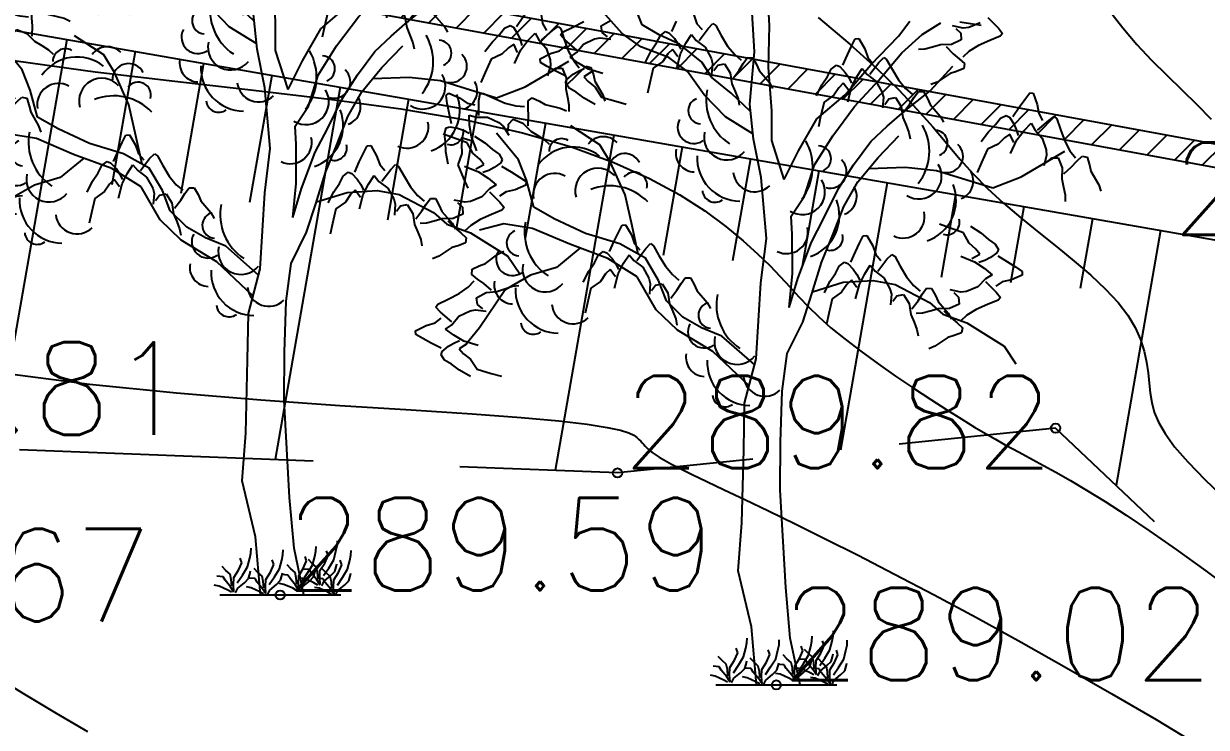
# Model space of a CAD drawing. Extents: x 524954 to 526204, y 9523489 to 9524010.
# Drawn here: x 525942.4 to 525955.18, y 9523752.04 to 9523759.65 of the extents above; entities that cross this region are included whole.
import ezdxf
from ezdxf.enums import TextEntityAlignment as Align

# ---------------------------------------------------------------- set-up
doc = ezdxf.new("R2010")
doc.units = 0
doc.header["$PDMODE"] = 33
doc.header["$PDSIZE"] = 0.1
doc.linetypes.add('ACAD_ISO12W100', pattern=[21, 12, -3, 0, -3, 0, -3])
doc.linetypes.add('CACHE2', pattern=[4.7625, 3.175, -1.5875])
for name, color, linetype in [('Arbre', 34, 'ACAD_ISO12W100'), ('Bas_Talus', 40, 'CACHE2'), ('Cloture', 7, 'Continuous'), ('CN_01_00', 3, 'Continuous'), ('CN_02_00', 4, 'Continuous'), ('CN_10_00', 1, 'Continuous'), ('Haut_Talus', 30, 'Continuous'), ('Murs', 1, 'Continuous'), ('Talus', 2, 'Continuous'), ('TopoAlt', 3, 'Continuous'), ('TOPOJIS', 7, 'Continuous')]:
    doc.layers.add(name, color=color, linetype=linetype)
doc.styles.add('Simplex 1.0', font='Simplex.shx', dxfattribs={"width": 0.99, "height": 1})

# ---------------------------------------------------------------- blocks, each defined once
blk = doc.blocks.new('TCPOINT M')
at = {"color": 0}
blk.add_point((0, 0), dxfattribs=at)
at = {"layer": 'TopoAlt', "style": 'Simplex 1.0', "width": 0.99}
blk.add_attdef('ALT', (0.15, 0.15), '', height=1, dxfattribs=at)
blk = doc.blocks.new('v088')
at = {"linetype": 'Continuous'}
for p, q in [((-0.075, 7.131), (-0.096, 7.56)), ((-0.237, 6.848), (-0.274, 7.463)), ((-1.665, 7.048), (-1.932, 7.347)), ((-1.449, 7.14), (-1.547, 7.38)), ((-2.2, 7.113), (-2.081, 7.175)), ((-1.892, 7.13), (-1.791, 7.186)), ((-1.128, 7.069), (-1.078, 7.18)), ((-0.891, 7.247), (-0.858, 7.151)), ((1.321, 7.017), (1.442, 7.181)), ((1.575, 7.035), (1.778, 7.163)), ((1.983, 7.174), (2.214, 7.135)), ((2.203, 7.162), (2.079, 7.112)), ((2.284, 7.218), (2.399, 7.105)), ((-2.333, 7.03), (-2.31, 7.06)), ((-2.283, 6.974), (-2.333, 7.03)), ((-2.31, 7.06), (-2.2, 7.113)), ((-1.883, 7.058), (-1.892, 7.13)), ((-1.826, 7.011), (-1.883, 7.058)), ((-1.463, 6.903), (-1.665, 7.048)), ((-1.266, 7.031), (-1.449, 7.14)), ((-1.047, 6.93), (-1.266, 7.031)), ((-1.253, 7.025), (-1.198, 7.067)), ((-1.198, 7.067), (-1.16, 7.055)), ((-1.16, 7.055), (-1.101, 6.992)), ((-0.978, 6.941), (-0.918, 7.034)), ((-0.918, 7.034), (-0.866, 6.97)), ((-0.858, 7.151), (-0.802, 7.088)), ((-0.835, 6.972), (-0.738, 7.1)), ((-0.738, 7.1), (-0.686, 7.153)), ((-0.686, 7.153), (-0.654, 7.131)), ((-0.654, 7.131), (-0.595, 7.025)), ((-0.084, 6.677), (-0.075, 7.131)), ((1.356, 6.837), (1.575, 7.035)), ((2.018, 7.104), (1.904, 7.128)), ((1.941, 7.1), (1.994, 7.049)), ((1.994, 7.049), (1.999, 6.976)), ((2.079, 7.112), (2.018, 7.104)), ((2.399, 7.105), (2.445, 7.047)), ((2.445, 7.047), (2.42, 7.018)), ((-2.342, 6.858), (-2.275, 6.909)), ((-2.161, 6.87), (-2.283, 6.974)), ((-2.161, 6.839), (-2.083, 6.931)), ((-2.083, 6.931), (-1.963, 6.989)), ((-1.963, 6.989), (-1.902, 7.001)), ((-1.902, 7.001), (-1.788, 6.985)), ((-1.162, 6.785), (-1.463, 6.903)), ((-1.354, 6.857), (-1.293, 6.947)), ((-1.293, 6.947), (-1.253, 7.025)), ((-1.101, 6.992), (-1.063, 6.936)), ((-1.063, 6.936), (-1.032, 6.875)), ((-0.806, 6.736), (-1.047, 6.93)), ((-1.035, 6.828), (-0.978, 6.941)), ((-0.866, 6.97), (-0.77, 6.898)), ((-0.595, 7.025), (-0.526, 6.909)), ((-0.526, 6.909), (-0.45, 6.818)), ((0.768, 6.815), (0.813, 6.909)), ((0.813, 6.909), (0.853, 6.987)), ((0.853, 6.987), (0.891, 6.991)), ((0.891, 6.991), (0.955, 6.881)), ((1.023, 6.706), (1.321, 7.017)), ((1.775, 6.923), (1.688, 6.899)), ((1.894, 6.927), (1.775, 6.923)), ((1.834, 6.904), (1.912, 6.828)), ((1.999, 6.976), (1.894, 6.927)), ((2.184, 6.918), (2.084, 6.854)), ((2.307, 6.972), (2.184, 6.918)), ((2.42, 7.018), (2.307, 6.972)), ((-2.551, 6.772), (-2.439, 6.83)), ((-2.439, 6.83), (-2.342, 6.858)), ((-2.228, 6.791), (-2.161, 6.839)), ((-2.138, 6.726), (-2.228, 6.791)), ((-1.413, 6.737), (-1.354, 6.857)), ((-1.172, 6.826), (-1.227, 6.745)), ((-1.122, 6.874), (-1.172, 6.826)), ((-0.96, 6.634), (-1.162, 6.785)), ((-1.064, 6.795), (-1.122, 6.874)), ((-1.076, 6.671), (-1.035, 6.828)), ((-0.77, 6.898), (-0.705, 6.781)), ((-0.705, 6.781), (-0.69, 6.721)), ((-0.45, 6.818), (-0.379, 6.757)), ((-0.357, 6.722), (-0.31, 6.785)), ((-0.31, 6.785), (-0.255, 6.784)), ((-0.287, 6.281), (-0.237, 6.848)), ((-0.255, 6.784), (-0.214, 6.71)), ((0.719, 6.703), (0.768, 6.815)), ((0.955, 6.881), (0.989, 6.786)), ((0.989, 6.786), (1.044, 6.722)), ((1.107, 6.54), (1.356, 6.837)), ((1.108, 6.734), (1.161, 6.787)), ((1.161, 6.787), (1.192, 6.766)), ((1.604, 6.878), (1.535, 6.874)), ((1.688, 6.899), (1.604, 6.878)), ((1.912, 6.828), (1.977, 6.774)), ((1.977, 6.774), (2.034, 6.72)), ((2.084, 6.854), (2.014, 6.792)), ((-2.55, 6.734), (-2.551, 6.772)), ((-2.475, 6.689), (-2.55, 6.734)), ((-2.383, 6.639), (-2.475, 6.689)), ((-2.029, 6.662), (-2.138, 6.726)), ((-2.138, 6.64), (-2.076, 6.668)), ((-1.875, 6.613), (-2.029, 6.662)), ((-1.33, 6.67), (-1.367, 6.514)), ((-1.227, 6.745), (-1.33, 6.67)), ((-0.697, 6.571), (-0.806, 6.736)), ((-0.69, 6.721), (-0.699, 6.606)), ((-0.675, 6.646), (-0.632, 6.705)), ((-0.632, 6.705), (-0.56, 6.719)), ((-0.56, 6.719), (-0.498, 6.621)), ((-0.468, 6.564), (-0.402, 6.651)), ((-0.402, 6.651), (-0.357, 6.722)), ((-0.214, 6.71), (-0.186, 6.645)), ((-0.049, 6.211), (-0.084, 6.677)), ((0.554, 6.582), (0.594, 6.66)), ((0.594, 6.66), (0.649, 6.702)), ((0.649, 6.702), (0.686, 6.689)), ((0.686, 6.689), (0.745, 6.626)), ((0.743, 6.383), (1.023, 6.706)), ((0.868, 6.575), (0.929, 6.669)), ((0.929, 6.669), (0.98, 6.604)), ((1.011, 6.606), (1.108, 6.734)), ((1.192, 6.766), (1.252, 6.66)), ((1.252, 6.66), (1.321, 6.544)), ((1.663, 6.427), (1.906, 6.693)), ((2.026, 6.666), (1.947, 6.634)), ((2.034, 6.72), (2.026, 6.666)), ((-2.274, 6.584), (-2.383, 6.639)), ((-2.277, 6.513), (-2.262, 6.55)), ((-2.262, 6.55), (-2.196, 6.606)), ((-2.196, 6.606), (-2.138, 6.64)), ((-1.998, 6.632), (-2.08, 6.578)), ((-2.08, 6.578), (-2.034, 6.526)), ((-2.034, 6.526), (-1.957, 6.466)), ((-0.78, 6.382), (-0.96, 6.634)), ((-0.488, 6.401), (-0.697, 6.571)), ((-0.498, 6.621), (-0.48, 6.503)), ((-0.186, 6.645), (-0.075, 6.517)), ((0.493, 6.492), (0.554, 6.582)), ((0.745, 6.626), (0.783, 6.571)), ((0.783, 6.571), (0.814, 6.51)), ((0.811, 6.463), (0.868, 6.575)), ((0.846, 6.255), (1.107, 6.54)), ((0.98, 6.604), (1.076, 6.532)), ((1.076, 6.532), (1.141, 6.416)), ((1.321, 6.544), (1.397, 6.452)), ((1.738, 6.52), (1.671, 6.493)), ((1.879, 6.614), (1.738, 6.52)), ((1.947, 6.634), (1.879, 6.614)), ((-3.568, 6.377), (-3.539, 6.402)), ((-3.539, 6.402), (-3.423, 6.351)), ((-3.213, 6.322), (-3.201, 6.396)), ((-3.201, 6.396), (-3.163, 6.397)), ((-3.163, 6.397), (-3.053, 6.346)), ((-2.238, 6.456), (-2.277, 6.513)), ((-2.163, 6.412), (-2.238, 6.456)), ((-2.076, 6.346), (-2.163, 6.412)), ((-1.957, 6.466), (-1.888, 6.359)), ((-1.367, 6.514), (-1.392, 6.4)), ((-0.279, 6.204), (-0.488, 6.401)), ((-0.48, 6.503), (-0.444, 6.419)), ((-0.444, 6.419), (-0.414, 6.339)), ((-0.075, 6.517), (-0.04, 6.453)), ((0.433, 6.371), (0.493, 6.492)), ((0.675, 6.46), (0.62, 6.379)), ((0.724, 6.509), (0.675, 6.46)), ((0.782, 6.43), (0.724, 6.509)), ((0.771, 6.306), (0.811, 6.463)), ((1.141, 6.416), (1.157, 6.356)), ((1.381, 6.204), (1.663, 6.427)), ((1.397, 6.452), (1.467, 6.391)), ((1.489, 6.356), (1.536, 6.42)), ((1.536, 6.42), (1.591, 6.419)), ((1.591, 6.419), (1.633, 6.344)), ((2.685, 6.334), (2.739, 6.404)), ((2.739, 6.404), (2.777, 6.4)), ((2.777, 6.4), (2.82, 6.28)), ((-3.555, 6.29), (-3.568, 6.377)), ((-3.535, 6.188), (-3.555, 6.29)), ((-3.423, 6.351), (-3.34, 6.294)), ((-3.34, 6.294), (-3.258, 6.275)), ((-3.216, 6.161), (-3.213, 6.322)), ((-3.053, 6.346), (-2.929, 6.292)), ((-2.929, 6.292), (-2.814, 6.263)), ((-2.814, 6.263), (-2.721, 6.255)), ((-2.683, 6.24), (-2.682, 6.318)), ((-2.682, 6.318), (-2.637, 6.35)), ((-2.637, 6.35), (-2.56, 6.314)), ((-2.56, 6.314), (-2.499, 6.278)), ((-2.499, 6.278), (-2.334, 6.239)), ((-1.959, 6.28), (-2.076, 6.346)), ((-1.888, 6.359), (-1.735, 6.313)), ((-1.735, 6.313), (-1.622, 6.281)), ((-0.551, 6.145), (-0.78, 6.382)), ((-0.414, 6.339), (-0.401, 6.271)), ((-0.248, 5.902), (-0.287, 6.281)), ((0.438, 6.122), (0.743, 6.383)), ((0.516, 6.305), (0.479, 6.149)), ((0.62, 6.379), (0.516, 6.305)), ((1.157, 6.356), (1.147, 6.241)), ((1.171, 6.28), (1.215, 6.339)), ((1.215, 6.339), (1.286, 6.353)), ((1.286, 6.353), (1.348, 6.255)), ((1.378, 6.198), (1.444, 6.285)), ((1.444, 6.285), (1.489, 6.356)), ((1.633, 6.344), (1.661, 6.279)), ((1.661, 6.279), (1.771, 6.151)), ((2.623, 6.25), (2.685, 6.334)), ((2.82, 6.28), (2.835, 6.18)), ((-3.51, 6.069), (-3.535, 6.188)), ((-3.32, 6.164), (-3.24, 6.142)), ((-3.314, 6.053), (-3.32, 6.164)), ((-3.24, 6.142), (-3.121, 6.14)), ((-3.121, 6.14), (-2.999, 6.083)), ((-2.677, 6.155), (-2.683, 6.24)), ((-2.68, 6.046), (-2.677, 6.155)), ((-2.334, 6.239), (-2.268, 6.208)), ((-0.254, 5.961), (-0.551, 6.145)), ((-0.049, 5.888), (-0.049, 6.211)), ((0.479, 6.149), (0.454, 6.035)), ((0.61, 5.939), (0.846, 6.255)), ((1.198, 6.044), (1.381, 6.204)), ((1.348, 6.255), (1.367, 6.137)), ((1.367, 6.137), (1.402, 6.054)), ((1.771, 6.151), (1.807, 6.088)), ((2.423, 6.13), (2.485, 6.161)), ((2.485, 6.161), (2.52, 6.142)), ((2.52, 6.142), (2.566, 6.069)), ((2.554, 6.15), (2.623, 6.25)), ((2.835, 6.18), (2.877, 6.107)), ((2.943, 6.107), (3.004, 6.15)), ((3.004, 6.15), (3.031, 6.123)), ((-3.586, 5.96), (-3.566, 6.026)), ((-3.566, 6.026), (-3.528, 6.038)), ((-3.528, 6.038), (-3.444, 6.022)), ((-3.444, 6.022), (-3.38, 5.999)), ((-3.294, 5.928), (-3.314, 6.053)), ((-2.999, 6.083), (-2.952, 6.044)), ((-2.952, 6.044), (-2.892, 5.945)), ((-2.896, 5.991), (-2.895, 6.065)), ((-2.895, 6.065), (-2.845, 6.118)), ((-2.845, 6.118), (-2.738, 6.075)), ((-2.738, 6.075), (-2.654, 5.99)), ((-1.907, 5.843), (-2.222, 6.048)), ((0.24, 5.776), (0.438, 6.122)), ((1.021, 5.879), (1.198, 6.044)), ((1.402, 6.054), (1.433, 5.974)), ((2.293, 5.984), (2.37, 6.061)), ((2.37, 6.061), (2.423, 6.13)), ((2.566, 6.069), (2.593, 6.007)), ((2.593, 6.007), (2.612, 5.942)), ((2.677, 5.996), (2.754, 6.077)), ((2.754, 6.077), (2.793, 6.004)), ((2.823, 6), (2.943, 6.107)), ((3.031, 6.123), (3.07, 6.007)), ((3.07, 6.007), (3.116, 5.88)), ((-3.573, 5.874), (-3.586, 5.96)), ((-3.392, 5.914), (-3.403, 5.846)), ((-3.298, 5.884), (-3.392, 5.914)), ((-3.38, 5.999), (-3.32, 5.968)), ((-3.235, 5.777), (-3.294, 5.928)), ((-2.787, 5.681), (-3.023, 5.969)), ((-2.654, 5.99), (-2.576, 5.943)), ((-2.576, 5.943), (-2.504, 5.896)), ((-2.504, 5.896), (-2.454, 5.849)), ((-0.165, 5.487), (-0.248, 5.902)), ((0.085, 5.468), (-0.049, 5.888)), ((0.411, 5.624), (0.61, 5.939)), ((0.834, 5.626), (1.021, 5.879)), ((1.1, 5.706), (1.325, 5.941)), ((1.433, 5.974), (1.446, 5.906)), ((2.212, 5.877), (2.293, 5.984)), ((2.466, 5.919), (2.396, 5.85)), ((2.523, 5.957), (2.466, 5.919)), ((2.566, 5.869), (2.523, 5.957)), ((2.531, 5.75), (2.6, 5.896)), ((2.6, 5.896), (2.677, 5.996)), ((2.793, 6.004), (2.873, 5.915)), ((2.873, 5.915), (2.916, 5.788)), ((3.116, 5.88), (3.173, 5.777)), ((-3.57, 5.765), (-3.573, 5.874)), ((-3.547, 5.632), (-3.57, 5.765)), ((-3.403, 5.846), (-3.4, 5.748)), ((-1.791, 5.652), (-1.907, 5.843)), ((0.085, 5.468), (0.24, 5.776)), ((2.281, 5.796), (2.216, 5.65)), ((2.396, 5.85), (2.281, 5.796)), ((2.646, 5.496), (3.119, 5.774)), ((2.916, 5.788), (2.92, 5.727)), ((3.173, 5.777), (3.231, 5.703)), ((-3.4, 5.748), (-3.44, 5.627)), ((-3.44, 5.627), (-3.379, 5.479)), ((-2.701, 5.459), (-2.787, 5.681)), ((-1.635, 5.301), (-1.791, 5.652)), ((0.306, 5.286), (0.411, 5.624)), ((0.671, 5.368), (0.834, 5.626)), ((0.881, 5.441), (1.1, 5.706)), ((2.216, 5.65), (2.169, 5.542)), ((2.92, 5.727), (2.889, 5.615)), ((2.92, 5.65), (2.973, 5.7)), ((2.973, 5.7), (3.047, 5.7)), ((3.047, 5.7), (3.089, 5.592)), ((3.189, 5.603), (3.247, 5.665)), ((3.247, 5.665), (3.304, 5.719)), ((3.304, 5.719), (3.358, 5.707)), ((3.358, 5.707), (3.385, 5.627)), ((3.385, 5.627), (3.4, 5.557)), ((1.001, 5.586), (1.394, 5.601)), ((1.394, 5.601), (1.731, 5.564)), ((1.731, 5.564), (2, 5.483)), ((2.338, 5.378), (2.646, 5.496)), ((3.089, 5.592), (3.085, 5.473)), ((3.108, 5.53), (3.189, 5.603)), ((3.4, 5.557), (3.485, 5.411)), ((-3.379, 5.479), (-3.332, 5.372)), ((-2.621, 5.169), (-2.701, 5.459)), ((-0.107, 4.829), (-0.165, 5.487)), ((0.51, 5.041), (0.671, 5.368)), ((0.731, 5.176), (0.881, 5.441)), ((2, 5.483), (2.338, 5.378)), ((3.085, 5.473), (3.104, 5.384)), ((3.104, 5.384), (3.12, 5.3)), ((3.485, 5.411), (3.508, 5.342)), ((-1.559, 4.967), (-1.635, 5.301)), ((0.161, 5.071), (0.306, 5.286)), ((3.12, 5.3), (3.12, 5.23)), ((-2.4, 5.043), (-2.621, 5.169)), ((0.619, 4.888), (0.731, 5.176)), ((-2.946, 4.988), (-3.206, 4.92)), ((-2.634, 4.938), (-2.946, 4.988)), ((-2.061, 4.882), (-2.4, 5.043)), ((0.172, 4.872), (0.161, 5.071)), ((0.379, 4.79), (0.51, 5.041)), ((1.872, 4.946), (1.762, 4.985)), ((-2.233, 4.766), (-2.634, 4.938)), ((-1.692, 4.771), (-2.061, 4.882)), ((-1.751, 4.8), (-1.707, 4.895)), ((-1.707, 4.895), (-1.667, 4.973)), ((-1.667, 4.973), (-1.628, 4.976)), ((-1.628, 4.976), (-1.564, 4.867)), ((-1.564, 4.867), (-1.531, 4.771)), ((-1.492, 4.659), (-1.559, 4.967)), ((0.174, 4.45), (0.172, 4.872)), ((0.489, 4.568), (0.619, 4.888)), ((0.899, 4.779), (0.939, 4.857)), ((0.939, 4.857), (0.978, 4.861)), ((0.978, 4.861), (1.042, 4.751)), ((2.022, 4.89), (1.872, 4.946)), ((2.083, 4.778), (2.022, 4.89)), ((2.099, 4.964), (2.211, 4.89)), ((2.211, 4.89), (2.293, 4.818)), ((-1.819, 4.613), (-2.233, 4.766)), ((-1.801, 4.689), (-1.751, 4.8)), ((-1.415, 4.615), (-1.692, 4.771)), ((-1.531, 4.771), (-1.475, 4.707)), ((-1.411, 4.72), (-1.359, 4.773)), ((-1.359, 4.773), (-1.327, 4.751)), ((-1.327, 4.751), (-1.268, 4.645)), ((-0.166, 4.349), (-0.107, 4.829)), ((0.231, 4.395), (0.379, 4.79)), ((0.855, 4.685), (0.899, 4.779)), ((1.042, 4.751), (1.075, 4.656)), ((2.157, 4.714), (2.083, 4.778)), ((2.293, 4.818), (2.365, 4.769)), ((2.365, 4.769), (2.4, 4.71)), ((-3.143, 4.557), (-3.01, 4.66)), ((-3.01, 4.66), (-2.944, 4.692)), ((-2.123, 4.725), (-2.377, 4.514)), ((-1.966, 4.567), (-1.926, 4.645)), ((-1.926, 4.645), (-1.871, 4.687)), ((-1.871, 4.687), (-1.833, 4.675)), ((-1.833, 4.675), (-1.774, 4.612)), ((-1.504, 4.415), (-1.819, 4.613)), ((-1.774, 4.612), (-1.736, 4.556)), ((-1.651, 4.561), (-1.591, 4.654)), ((-1.591, 4.654), (-1.539, 4.59)), ((-1.508, 4.592), (-1.411, 4.72)), ((-1.273, 4.376), (-1.415, 4.615)), ((-1.268, 4.645), (-1.199, 4.529)), ((0.805, 4.573), (0.855, 4.685)), ((1.075, 4.656), (1.131, 4.592)), ((1.098, 4.476), (1.195, 4.604)), ((1.195, 4.604), (1.247, 4.657)), ((1.247, 4.657), (1.279, 4.636)), ((1.279, 4.636), (1.338, 4.53)), ((1.992, 4.638), (2.142, 4.578)), ((2.113, 4.611), (2.199, 4.658)), ((2.199, 4.658), (2.157, 4.714)), ((2.313, 4.623), (2.253, 4.592)), ((2.383, 4.674), (2.313, 4.623)), ((2.4, 4.71), (2.383, 4.674)), ((2.393, 4.64), (2.497, 4.577)), ((-3.291, 4.441), (-3.287, 4.496)), ((-3.287, 4.496), (-3.21, 4.533)), ((-3.21, 4.533), (-3.143, 4.557)), ((-2.377, 4.514), (-2.655, 4.434)), ((-2.086, 4.357), (-2.027, 4.477)), ((-2.027, 4.477), (-1.966, 4.567)), ((-1.795, 4.494), (-1.845, 4.445)), ((-1.737, 4.415), (-1.795, 4.494)), ((-1.736, 4.556), (-1.705, 4.495)), ((-1.708, 4.448), (-1.651, 4.561)), ((-1.539, 4.59), (-1.443, 4.518)), ((-1.443, 4.518), (-1.378, 4.401)), ((-1.199, 4.529), (-1.123, 4.438)), ((0.384, 4.23), (0.489, 4.568)), ((0.64, 4.452), (0.68, 4.53)), ((0.68, 4.53), (0.735, 4.572)), ((0.735, 4.572), (0.773, 4.559)), ((0.773, 4.559), (0.832, 4.496)), ((0.832, 4.496), (0.87, 4.441)), ((0.955, 4.445), (1.015, 4.539)), ((1.015, 4.539), (1.067, 4.474)), ((1.067, 4.474), (1.163, 4.402)), ((1.338, 4.53), (1.407, 4.414)), ((2.142, 4.578), (2.247, 4.507)), ((2.253, 4.592), (2.189, 4.569)), ((2.247, 4.507), (2.332, 4.436)), ((2.497, 4.577), (2.585, 4.521)), ((2.585, 4.521), (2.658, 4.472)), ((-3.331, 4.304), (-3.266, 4.37)), ((-3.23, 4.39), (-3.291, 4.441)), ((-3.162, 4.341), (-3.23, 4.39)), ((-2.655, 4.434), (-2.931, 4.273)), ((-1.9, 4.365), (-2.003, 4.29)), ((-1.845, 4.445), (-1.9, 4.365)), ((-1.749, 4.291), (-1.708, 4.448)), ((-1.298, 4.058), (-1.504, 4.415)), ((-1.378, 4.401), (-1.363, 4.341)), ((-1.188, 4.154), (-1.273, 4.376)), ((-1.123, 4.438), (-1.052, 4.377)), ((-1.03, 4.342), (-0.984, 4.405)), ((-0.984, 4.405), (-0.928, 4.404)), ((-0.928, 4.404), (-0.887, 4.33)), ((-0.217, 3.527), (-0.166, 4.349)), ((0.138, 4.082), (0.174, 4.45)), ((0.138, 4.082), (0.231, 4.395)), ((0.391, 4.253), (0.724, 4.355)), ((0.52, 4.241), (0.579, 4.362)), ((0.579, 4.362), (0.64, 4.452)), ((0.724, 4.355), (1.047, 4.375)), ((0.811, 4.379), (0.761, 4.33)), ((0.869, 4.3), (0.811, 4.379)), ((0.87, 4.441), (0.901, 4.38)), ((0.898, 4.333), (0.955, 4.445)), ((1.047, 4.375), (1.284, 4.33)), ((1.163, 4.402), (1.228, 4.286)), ((1.407, 4.414), (1.483, 4.322)), ((2.262, 4.393), (2.179, 4.306)), ((2.26, 4.362), (2.375, 4.249)), ((2.332, 4.436), (2.262, 4.393)), ((2.441, 4.361), (2.371, 4.315)), ((2.54, 4.383), (2.441, 4.361)), ((2.656, 4.433), (2.54, 4.383)), ((2.658, 4.472), (2.656, 4.433)), ((-3.547, 4.171), (-3.427, 4.233)), ((-3.427, 4.233), (-3.331, 4.304)), ((-3.239, 4.188), (-3.137, 4.244)), ((-2.931, 4.273), (-3.209, 3.863)), ((-3.079, 4.271), (-3.162, 4.341)), ((-3.137, 4.244), (-3.019, 4.255)), ((-3.019, 4.255), (-2.933, 4.286)), ((-2.933, 4.286), (-2.851, 4.312)), ((-2.851, 4.312), (-2.783, 4.321)), ((-2.003, 4.29), (-2.04, 4.134)), ((-1.363, 4.341), (-1.372, 4.226)), ((-1.349, 4.266), (-1.305, 4.325)), ((-1.305, 4.325), (-1.233, 4.338)), ((-1.233, 4.338), (-1.171, 4.241)), ((-1.171, 4.241), (-1.153, 4.123)), ((-1.141, 4.184), (-1.075, 4.271)), ((-1.075, 4.271), (-1.03, 4.342)), ((-0.887, 4.33), (-0.859, 4.265)), ((-0.859, 4.265), (-0.748, 4.137)), ((0.285, 3.923), (0.384, 4.23)), ((0.706, 4.249), (0.603, 4.175)), ((0.761, 4.33), (0.706, 4.249)), ((0.857, 4.176), (0.898, 4.333)), ((1.228, 4.286), (1.243, 4.226)), ((1.243, 4.226), (1.234, 4.11)), ((1.284, 4.33), (1.655, 4.138)), ((1.301, 4.209), (1.373, 4.223)), ((1.373, 4.223), (1.435, 4.125)), ((1.483, 4.322), (1.554, 4.261)), ((1.531, 4.155), (1.576, 4.226)), ((1.576, 4.226), (1.623, 4.29)), ((1.623, 4.29), (1.678, 4.289)), ((1.678, 4.289), (1.719, 4.214)), ((1.994, 4.248), (1.88, 4.272)), ((1.917, 4.244), (1.97, 4.193)), ((2.055, 4.256), (1.994, 4.248)), ((2.179, 4.306), (2.055, 4.256)), ((2.375, 4.249), (2.421, 4.191)), ((-3.679, 4.087), (-3.656, 4.117)), ((-3.656, 4.117), (-3.547, 4.171)), ((-3.229, 4.115), (-3.239, 4.188)), ((-3.172, 4.068), (-3.229, 4.115)), ((-2.04, 4.134), (-2.065, 4.02)), ((-1.01, 3.977), (-1.188, 4.154)), ((-1.153, 4.123), (-1.118, 4.039)), ((-0.748, 4.137), (-0.713, 4.073)), ((0.603, 4.175), (0.566, 4.019)), ((1.258, 4.15), (1.301, 4.209)), ((1.435, 4.125), (1.453, 4.007)), ((1.465, 4.068), (1.531, 4.155)), ((1.655, 4.138), (1.8, 4.011)), ((1.719, 4.214), (1.747, 4.149)), ((1.747, 4.149), (1.858, 4.021)), ((1.975, 4.12), (1.87, 4.071)), ((1.97, 4.193), (1.975, 4.12)), ((2.283, 4.116), (2.16, 4.062)), ((2.396, 4.162), (2.283, 4.116)), ((2.421, 4.191), (2.396, 4.162)), ((-3.688, 3.915), (-3.621, 3.967)), ((-3.629, 4.032), (-3.679, 4.087)), ((-3.507, 3.927), (-3.629, 4.032)), ((-3.507, 3.896), (-3.43, 3.988)), ((-3.43, 3.988), (-3.309, 4.046)), ((-3.309, 4.046), (-3.249, 4.058)), ((-3.249, 4.058), (-3.134, 4.042)), ((-1.069, 3.839), (-1.298, 4.058)), ((-1.118, 4.039), (-1.087, 3.959)), ((-0.808, 3.863), (-1.01, 3.977)), ((0.566, 4.019), (0.541, 3.904)), ((1.453, 4.007), (1.488, 3.924)), ((1.58, 4.022), (1.511, 4.017)), ((1.664, 4.043), (1.58, 4.022)), ((1.751, 4.067), (1.664, 4.043)), ((1.87, 4.071), (1.751, 4.067)), ((1.8, 4.011), (2.057, 3.917)), ((1.81, 4.048), (1.888, 3.972)), ((1.858, 4.021), (1.893, 3.958)), ((1.888, 3.972), (1.953, 3.918)), ((2.059, 3.998), (1.99, 3.936)), ((2.16, 4.062), (2.059, 3.998)), ((-3.898, 3.83), (-3.785, 3.887)), ((-3.785, 3.887), (-3.688, 3.915)), ((-3.574, 3.849), (-3.507, 3.896)), ((-3.484, 3.783), (-3.574, 3.849)), ((-3.209, 3.863), (-3.367, 3.667)), ((-1.087, 3.959), (-1.074, 3.891)), ((-0.685, 3.605), (-1.069, 3.839)), ((-0.589, 3.774), (-0.808, 3.863)), ((0.118, 3.584), (0.285, 3.923)), ((1.488, 3.924), (1.519, 3.844)), ((1.519, 3.844), (1.532, 3.776)), ((1.953, 3.918), (2.01, 3.864)), ((2.01, 3.864), (2.002, 3.81)), ((2.057, 3.917), (2.461, 3.664)), ((-3.897, 3.791), (-3.898, 3.83)), ((-3.821, 3.747), (-3.897, 3.791)), ((-3.729, 3.697), (-3.821, 3.747)), ((-3.485, 3.698), (-3.422, 3.725)), ((-3.375, 3.72), (-3.484, 3.783)), ((-3.221, 3.67), (-3.375, 3.72)), ((-0.234, 3.461), (-0.589, 3.774)), ((1.855, 3.758), (1.714, 3.664)), ((1.923, 3.778), (1.855, 3.758)), ((2.002, 3.81), (1.923, 3.778)), ((-3.621, 3.641), (-3.729, 3.697)), ((-3.623, 3.571), (-3.609, 3.608)), ((-3.609, 3.608), (-3.542, 3.663)), ((-3.542, 3.663), (-3.485, 3.698)), ((-3.344, 3.689), (-3.426, 3.635)), ((-3.426, 3.635), (-3.38, 3.583)), ((-3.38, 3.583), (-3.303, 3.524)), ((-0.294, 3.234), (-0.685, 3.605)), ((0.064, 3.179), (0.118, 3.584)), ((1.714, 3.664), (1.647, 3.637)), ((2.461, 3.664), (2.589, 3.474)), ((-3.585, 3.514), (-3.623, 3.571)), ((-3.509, 3.469), (-3.585, 3.514)), ((-3.423, 3.403), (-3.509, 3.469)), ((-3.303, 3.524), (-3.234, 3.416)), ((-0.344, 3.046), (-0.217, 3.527)), ((-3.306, 3.337), (-3.423, 3.403)), ((-3.234, 3.416), (-3.081, 3.37)), ((-3.081, 3.37), (-2.968, 3.339)), ((0.045, 2.625), (0.064, 3.179)), ((-0.352, 2.542), (-0.344, 3.046)), ((0.043, 2.109), (0.045, 2.625)), ((-0.373, 1.752), (-0.352, 2.542)), ((0.102, 1.053), (0.043, 2.109)), ((-0.412, 1.235), (-0.373, 1.752)), ((-0.268, 0.628), (-0.412, 1.235)), ((0.151, 0.506), (0.102, 1.053)), ((-0.213, 0), (-0.268, 0.628)), ((0.385, 0.474), (0.387, 0.526)), ((0.603, 0.474), (0.615, 0.531)), ((0.615, 0.531), (0.618, 0.584)), ((-0.416, 0.349), (-0.433, 0.399)), ((-0.353, 0.303), (-0.329, 0.397)), ((-0.329, 0.397), (-0.317, 0.454)), ((-0.317, 0.454), (-0.315, 0.507)), ((0.017, 0.377), (0.029, 0.435)), ((0.029, 0.435), (0.031, 0.488)), ((0.256, 0), (0.151, 0.506)), ((0.286, 0.368), (0.269, 0.418)), ((0.346, 0.341), (0.305, 0.385)), ((0.349, 0.322), (0.373, 0.416)), ((0.373, 0.416), (0.385, 0.474)), ((0.481, 0.344), (0.517, 0.426)), ((0.517, 0.426), (0.5, 0.476)), ((0.579, 0.38), (0.603, 0.474)), ((0.752, 0.373), (0.765, 0.43)), ((0.765, 0.43), (0.767, 0.483)), ((-0.587, 0.264), (-0.627, 0.308)), ((-0.541, 0.224), (-0.587, 0.264)), ((-0.502, 0.188), (-0.452, 0.267)), ((-0.452, 0.267), (-0.416, 0.349)), ((-0.409, 0.214), (-0.353, 0.303)), ((-0.327, 0.226), (-0.32, 0.26)), ((-0.24, 0.245), (-0.281, 0.288)), ((-0.106, 0.248), (-0.07, 0.329)), ((-0.07, 0.329), (-0.087, 0.38)), ((-0.063, 0.195), (-0.007, 0.284)), ((-0.007, 0.284), (0.017, 0.377)), ((0.115, 0.284), (0.075, 0.327)), ((0.161, 0.243), (0.115, 0.284)), ((0.2, 0.207), (0.25, 0.286)), ((0.25, 0.286), (0.286, 0.368)), ((0.315, 0.274), (0.25, 0.279)), ((0.293, 0.233), (0.349, 0.322)), ((0.337, 0.236), (0.315, 0.274)), ((0.392, 0.301), (0.346, 0.341)), ((0.375, 0.245), (0.382, 0.279)), ((0.404, 0.243), (0.392, 0.301)), ((0.428, 0.183), (0.43, 0.264)), ((0.43, 0.264), (0.481, 0.344)), ((0.495, 0.24), (0.454, 0.284)), ((0.469, 0.209), (0.524, 0.291)), ((0.524, 0.291), (0.579, 0.38)), ((0.591, 0.255), (0.606, 0.303)), ((0.606, 0.303), (0.613, 0.337)), ((0.63, 0.243), (0.666, 0.325)), ((0.666, 0.325), (0.649, 0.375)), ((0.673, 0.19), (0.728, 0.279)), ((0.728, 0.279), (0.752, 0.373)), ((-0.618, 0.197), (-0.683, 0.202)), ((-0.596, 0.159), (-0.618, 0.197)), ((-0.536, 0.087), (-0.596, 0.159)), ((-0.529, 0.166), (-0.541, 0.224)), ((-0.524, 0.099), (-0.529, 0.166)), ((-0.505, 0.106), (-0.502, 0.188)), ((-0.464, 0.132), (-0.409, 0.214)), ((-0.459, 0.072), (-0.387, 0.132)), ((-0.387, 0.132), (-0.341, 0.178)), ((-0.341, 0.178), (-0.327, 0.226)), ((-0.272, 0.178), (-0.337, 0.183)), ((-0.25, 0.139), (-0.272, 0.178)), ((-0.19, 0.067), (-0.25, 0.139)), ((-0.195, 0.204), (-0.24, 0.245)), ((-0.183, 0.147), (-0.195, 0.204)), ((-0.178, 0.079), (-0.183, 0.147)), ((-0.159, 0.087), (-0.156, 0.168)), ((-0.156, 0.168), (-0.106, 0.248)), ((-0.118, 0.113), (-0.063, 0.195)), ((-0.041, 0.113), (0.005, 0.159)), ((0.005, 0.159), (0.019, 0.207)), ((0.019, 0.207), (0.026, 0.24)), ((0.084, 0.216), (0.019, 0.221)), ((0.106, 0.178), (0.084, 0.216)), ((0.166, 0.106), (0.106, 0.178)), ((0.173, 0.185), (0.161, 0.243)), ((0.178, 0.118), (0.173, 0.185)), ((0.197, 0.125), (0.2, 0.207)), ((0.272, 0.173), (0.221, 0.183)), ((0.238, 0.151), (0.293, 0.233)), ((0.243, 0.091), (0.315, 0.151)), ((0.365, 0.13), (0.272, 0.173)), ((0.315, 0.151), (0.361, 0.197)), ((0.397, 0.163), (0.337, 0.236)), ((0.361, 0.197), (0.375, 0.245)), ((0.406, 0.108), (0.365, 0.13)), ((0.433, 0.108), (0.397, 0.163)), ((0.464, 0.173), (0.399, 0.178)), ((0.409, 0.175), (0.404, 0.243)), ((0.433, 0.113), (0.428, 0.183)), ((0.45, 0.099), (0.474, 0.149)), ((0.486, 0.135), (0.464, 0.173)), ((0.474, 0.149), (0.546, 0.209)), ((0.546, 0.063), (0.486, 0.135)), ((0.541, 0.2), (0.495, 0.24)), ((0.553, 0.142), (0.541, 0.2)), ((0.546, 0.209), (0.591, 0.255)), ((0.558, 0.075), (0.553, 0.142)), ((0.577, 0.082), (0.579, 0.163)), ((0.579, 0.163), (0.63, 0.243)), ((0.618, 0.108), (0.673, 0.19)), ((0.695, 0.108), (0.74, 0.154)), ((0.74, 0.154), (0.755, 0.202)), ((0.755, 0.202), (0.762, 0.236)), ((-0.661, 0.096), (-0.712, 0.106)), ((-0.567, 0.053), (-0.661, 0.096)), ((-0.654, 0), (0.654, 0)), ((-0.527, 0.031), (-0.567, 0.053)), ((-0.5, 0.031), (-0.536, 0.087)), ((-0.5, 0.036), (-0.505, 0.106)), ((-0.483, 0.022), (-0.459, 0.072)), ((-0.315, 0.077), (-0.365, 0.087)), ((-0.221, 0.034), (-0.315, 0.077)), ((-0.18, 0.012), (-0.221, 0.034)), ((-0.154, 0.012), (-0.19, 0.067)), ((-0.154, 0.017), (-0.159, 0.087)), ((-0.137, 0.002), (-0.113, 0.053)), ((-0.113, 0.053), (-0.041, 0.113)), ((0.041, 0.115), (-0.01, 0.125)), ((0.135, 0.072), (0.041, 0.115)), ((0.175, 0.05), (0.135, 0.072)), ((0.202, 0.05), (0.166, 0.106)), ((0.202, 0.055), (0.197, 0.125)), ((0.219, 0.041), (0.243, 0.091)), ((0.421, 0.072), (0.37, 0.082)), ((0.514, 0.029), (0.421, 0.072)), ((0.555, 0.007), (0.514, 0.029)), ((0.582, 0.007), (0.546, 0.063)), ((0.582, 0.012), (0.577, 0.082)), ((0.599, -0.002), (0.623, 0.048)), ((0.623, 0.048), (0.695, 0.108))]:
    blk.add_line(p, q, dxfattribs=at)
for centre, major_axis, start_param, end_param in [((-0.193, 6.324), (-0.4, 0.4), 0.587708, 1.773422), ((-0.812, 6.21), (-0.099, 0.099), -0.421529, 2.292047), ((-0.89, 6.033), (0.125, 0.125), 1.864761, 4.52862), ((1.088, 5.771), (-0.4, 0.4), 3.265538, 4.451253), ((-2.32, 5.773), (0.0964, 0.0964), 0.254619, 2.377018), ((-1.869, 5.725), (0.145, 0.145), 6.263619, 7.998733), ((-0.535, 5.925), (0.174, 0.174), 2.133893, 4.816631), ((-0.172, 5.602), (0.4, 0.4), 4.836335, 6.022049), ((1.711, 5.861), (0.099, 0.099), 4.31771, 7.031286), ((-2.195, 5.352), (0.33, 0.33), 0.12682, 1.733702), ((-1.637, 5.571), (-0.125, 0.125), 4.396235, 7.060094), ((-0.882, 5.754), (-0.145, 0.145), 0.590553, 2.325666), ((0.452, 5.692), (0.099, 0.099), 4.31771, 7.031286), ((1.841, 5.718), (-0.125, 0.125), 2.081137, 4.744996), ((-0.39, 5.7), (0.33, 0.33), 2.307735, 3.914618), ((0.582, 5.55), (0.125, 0.125), 3.651933, 6.315792), ((1.54, 5.502), (0.174, 0.174), 3.363922, 6.046661), ((-2.395, 5.301), (-0.164, 0.164), -1.288499, 0.949924), ((-1.928, 5.343), (0.174, 0.174), 6.236163, 8.918901), ((-1.536, 5.406), (0.099, 0.099), 5.251538, 7.965114), ((-0.234, 5.566), (-0.164, 0.164), 0.892416, 3.130839), ((1.924, 5.452), (-0.145, 0.145), 2.713295, 4.448408), ((-1.797, 4.833), (0.4, 0.4), 6.260774, 7.446489), ((0.28, 5.334), (0.174, 0.174), 3.363922, 6.046661), ((0.664, 5.283), (-0.145, 0.145), 2.713295, 4.448408), ((1.475, 5.243), (0.33, 0.33), 4.265936, 5.872819), ((-0.663, 5.357), (0.0964, 0.0964), 2.435534, 4.557933), ((0.215, 5.075), (-0.33, 0.33), 2.69514, 4.302022), ((1.37, 5.065), (-0.164, 0.164), 1.908121, 4.146545), ((-2.155, 4.896), (-0.4, 0.4), 0.587708, 1.773422), ((1.844, 5.006), (-0.0964, 0.0964), 2.051824, 4.174223), ((-2.774, 4.781), (-0.099, 0.099), -0.421529, 2.292047), ((0.11, 4.897), (-0.164, 0.164), 1.908121, 4.146545), ((0.584, 4.837), (0.0964, 0.0964), 3.62262, 5.745019), ((-2.851, 4.605), (-0.125, 0.125), 0.293965, 2.957824), ((-2.497, 4.497), (0.174, 0.174), 2.133893, 4.816631), ((-2.844, 4.326), (-0.145, 0.145), 0.590553, 2.325666), ((-2.352, 4.272), (0.33, 0.33), 2.307735, 3.914618), ((-0.082, 4.112), (0.4, 0.4), 2.158504, 3.344219), ((-2.195, 4.138), (0.164, 0.164), 2.463212, 4.701636), ((-0.702, 3.998), (0.099, 0.099), 1.149268, 3.862844), ((-2.625, 3.929), (0.0964, 0.0964), 2.435534, 4.557933), ((-0.779, 3.821), (0.125, 0.125), 1.864761, 4.52862), ((-0.424, 3.713), (0.174, 0.174), 2.133893, 4.816631), ((-0.772, 3.542), (-0.145, 0.145), 0.590553, 2.325666), ((-0.28, 3.489), (0.33, 0.33), 2.307735, 3.914618), ((-0.123, 3.354), (0.164, 0.164), 2.463212, 4.701636), ((-0.553, 3.145), (0.0964, 0.0964), 2.435534, 4.557933)]:
    blk.add_ellipse(centre, major_axis=major_axis, ratio=1, start_param=start_param, end_param=end_param, dxfattribs=at)

msp = doc.modelspace()

# ---------------------------------------------------------------- hatches: boundary and pattern name
at = {"layer": 'Murs'}
h = msp.add_hatch(dxfattribs=at)
h.set_pattern_fill('_U', color=256, scale=0.25, angle=45, style=0, pattern_type=0)
h.set_pattern_definition([(45, (0, 0), (-0.1767766952966, 0.1767766952966), [])])
h.paths.add_polyline_path([(525943.497, 9523786.499), (525939.15, 9523761.062), (525959.522, 9523757.313), (525960.624, 9523764.431), (525961.465, 9523772.198), (525963.029, 9523784.147)])
h.paths.add_polyline_path([(525943.703, 9523786.222), (525939.438, 9523761.264), (525959.315, 9523757.605), (525960.376, 9523764.463), (525961.217, 9523772.228), (525962.748, 9523783.929)], flags=0)

# ---------------------------------------------------------------- linework, layer by layer
at = {"layer": 'Bas_Talus', "flags": 128}
msp.add_lwpolyline([(525965.486, 9523714.445), (525966.272, 9523716.957), (525966.445, 9523722.954), (525961.273, 9523735.625), (525960.515, 9523740.034), (525958.478, 9523750.596), (525953.556, 9523755.272), (525948.822, 9523754.787), (525939.478, 9523755.151), (525934.376, 9523755.444), (525928.247, 9523755.547)], dxfattribs=at)
at = {"layer": 'Cloture', "flags": 128}
for points in [[(525943.497, 9523786.499), (525939.15, 9523761.062), (525959.522, 9523757.313), (525960.624, 9523764.431), (525961.465, 9523772.198), (525963.029, 9523784.147)], [(525943.703, 9523786.222), (525939.438, 9523761.264), (525959.315, 9523757.605), (525960.376, 9523764.463), (525961.217, 9523772.228), (525962.748, 9523783.929)]]:
    msp.add_lwpolyline(points, close=True, dxfattribs=at)
at = {"layer": 'CN_01_00', "flags": 128}
for points, elevation in [([(525952.958, 9523761.121), (525953.247, 9523760.837), (525953.53, 9523760.534), (525953.763, 9523760.263), (525953.958, 9523760.02), (525954.127, 9523759.801), (525954.281, 9523759.603), (525954.433, 9523759.42), (525954.592, 9523759.25), (525954.756, 9523759.088), (525954.921, 9523758.93), (525955.082, 9523758.773), (525955.235, 9523758.613)], 293), ([(525942.324, 9523759.243), (525943.177, 9523759.126), (525944.039, 9523759.023), (525944.89, 9523758.926), (525945.711, 9523758.829), (525946.481, 9523758.725), (525947.18, 9523758.606), (525947.794, 9523758.467), (525948.325, 9523758.313), (525948.781, 9523758.146), (525949.168, 9523757.972), (525949.494, 9523757.795), (525949.767, 9523757.621), (525949.993, 9523757.454), (525950.181, 9523757.298), (525950.336, 9523757.157), (525950.467, 9523757.03), (525950.58, 9523756.912), (525950.683, 9523756.801), (525950.782, 9523756.693), (525950.885, 9523756.585), (525950.998, 9523756.475), (525951.128, 9523756.358), (525951.281, 9523756.234), (525951.452, 9523756.103), (525951.637, 9523755.969), (525951.827, 9523755.835), (525952.019, 9523755.705), (525952.206, 9523755.582), (525952.382, 9523755.469), (525952.541, 9523755.369), (525952.678, 9523755.284), (525952.799, 9523755.213), (525952.906, 9523755.151), (525953.005, 9523755.096), (525953.102, 9523755.043), (525953.201, 9523754.99), (525953.307, 9523754.933), (525953.425, 9523754.869), (525953.56, 9523754.795), (525953.715, 9523754.706), (525953.891, 9523754.601), (525954.091, 9523754.477), (525954.318, 9523754.331), (525954.573, 9523754.159), (525954.859, 9523753.958), (525955.179, 9523753.727), (525955.531, 9523753.464)], 291), ([(525935.346, 9523755.168), (525935.677, 9523755.041), (525936.062, 9523754.894), (525936.49, 9523754.735), (525936.945, 9523754.567), (525937.415, 9523754.396), (525937.886, 9523754.229), (525938.345, 9523754.07), (525938.778, 9523753.925), (525939.176, 9523753.797), (525939.54, 9523753.684), (525939.879, 9523753.578), (525940.199, 9523753.475), (525940.506, 9523753.368), (525940.808, 9523753.252), (525941.11, 9523753.121), (525941.42, 9523752.969), (525941.743, 9523752.793), (525942.076, 9523752.598), (525942.414, 9523752.394), (525942.755, 9523752.188), (525943.094, 9523751.989)], 289)]:
    msp.add_lwpolyline(points, dxfattribs=dict(at, elevation=elevation))
at = {"layer": 'CN_02_00', "elevation": 292, "flags": 128}
msp.add_lwpolyline([(525950.989, 9523759.714), (525951.333, 9523759.426), (525951.62, 9523759.166), (525951.858, 9523758.933), (525952.057, 9523758.721), (525952.228, 9523758.529), (525952.38, 9523758.35), (525952.522, 9523758.182), (525952.666, 9523758.022), (525952.82, 9523757.863), (525952.992, 9523757.705), (525953.179, 9523757.547), (525953.373, 9523757.388), (525953.568, 9523757.232), (525953.758, 9523757.077), (525953.936, 9523756.925), (525954.096, 9523756.776), (525954.231, 9523756.632), (525954.337, 9523756.493), (525954.417, 9523756.359), (525954.474, 9523756.229), (525954.513, 9523756.105), (525954.538, 9523755.985), (525954.555, 9523755.87), (525954.567, 9523755.759), (525954.578, 9523755.653), (525954.594, 9523755.55), (525954.622, 9523755.446), (525954.667, 9523755.335), (525954.738, 9523755.212), (525954.841, 9523755.07), (525954.983, 9523754.906), (525955.171, 9523754.712), (525955.412, 9523754.483)], dxfattribs=at)
at = {"layer": 'CN_10_00', "elevation": 290, "flags": 128}
msp.add_lwpolyline([(525942.172, 9523755.87), (525943.117, 9523755.749), (525944.058, 9523755.653), (525944.969, 9523755.577), (525945.823, 9523755.517), (525946.593, 9523755.468), (525947.252, 9523755.426), (525947.781, 9523755.386), (525948.189, 9523755.349), (525948.493, 9523755.313), (525948.709, 9523755.28), (525948.855, 9523755.249), (525948.945, 9523755.22), (525948.998, 9523755.194), (525949.029, 9523755.17), (525949.053, 9523755.149), (525949.073, 9523755.129), (525949.09, 9523755.111), (525949.105, 9523755.094), (525949.121, 9523755.078), (525949.136, 9523755.062), (525949.153, 9523755.045), (525949.173, 9523755.027), (525949.197, 9523755.008), (525949.229, 9523754.985), (525949.272, 9523754.958), (525949.33, 9523754.924), (525949.406, 9523754.883), (525949.505, 9523754.832), (525949.63, 9523754.769), (525949.786, 9523754.694), (525949.974, 9523754.604), (525950.196, 9523754.499), (525950.452, 9523754.377), (525950.742, 9523754.236), (525951.066, 9523754.076), (525951.424, 9523753.896), (525951.816, 9523753.694), (525952.243, 9523753.469), (525952.701, 9523753.222), (525953.183, 9523752.957), (525953.674, 9523752.68), (525954.165, 9523752.399), (525954.642, 9523752.119), (525955.094, 9523751.848)], dxfattribs=at)
at = {"layer": 'Haut_Talus', "flags": 128}
msp.add_lwpolyline([(525967.078, 9523715.393), (525969.418, 9523722.631), (525959.774, 9523756.519), (525939.115, 9523760.131), (525935.884, 9523761.485), (525927.751, 9523762.611)], dxfattribs=at)
at = {"layer": 'Talus'}
for p, q in [((525942.871, 9523759.475), (525942.097, 9523755.049)), ((525943.61, 9523759.346), (525943.357, 9523757.904)), ((525944.348, 9523759.216), (525944.102, 9523757.808)), ((525945.087, 9523759.087), (525944.847, 9523757.712)), ((525945.826, 9523758.958), (525945.122, 9523754.931)), ((525946.565, 9523758.829), (525946.336, 9523757.52)), ((525947.303, 9523758.7), (525947.08, 9523757.424)), ((525948.042, 9523758.57), (525947.825, 9523757.328)), ((525948.781, 9523758.441), (525948.147, 9523754.813)), ((525949.52, 9523758.312), (525949.315, 9523757.14)), ((525950.259, 9523758.183), (525950.066, 9523757.08)), ((525950.997, 9523758.054), (525950.817, 9523757.021)), ((525951.736, 9523757.925), (525951.231, 9523755.034)), ((525952.475, 9523757.795), (525952.319, 9523756.901)), ((525953.214, 9523757.666), (525953.07, 9523756.842)), ((525953.953, 9523757.537), (525953.821, 9523756.782)), ((525954.691, 9523757.408), (525954.209, 9523754.651))]:
    msp.add_line(p, q, dxfattribs=at)

# ---------------------------------------------------------------- block references
at = {"layer": 'Arbre'}
for p in [(525945.177, 9523753.467), (525939.081, 9523753.132), (525950.538, 9523752.494)]:
    msp.add_blockref('v088', p, dxfattribs=at)
at = {"layer": 'TOPOJIS'}
ref = msp.add_blockref('TCPOINT M', (525959.522, 9523757.313, 295.93), dxfattribs=at)
ref.add_attrib('ALT', '295.93', dxfattribs={"layer": 'TopoAlt', "height": 1, "style": 'Simplex 1.0', "width": 0.99}).set_placement((525959.472, 9523757.363, 295.93), align=Align.RIGHT)
ref = msp.add_blockref('TCPOINT M', (525939.478, 9523755.151, 289.81), dxfattribs=at)
ref.add_attrib('ALT', '289.81', (525939.528, 9523755.201, 289.81), dxfattribs={"layer": 'TopoAlt', "height": 1, "style": 'Simplex 1.0', "width": 0.99})
ref = msp.add_blockref('TCPOINT M', (525948.822, 9523754.787, 289.82), dxfattribs=at)
ref.add_attrib('ALT', '289.82', (525948.872, 9523754.837, 289.82), dxfattribs={"layer": 'TopoAlt', "height": 1, "style": 'Simplex 1.0', "width": 0.99})
msp.add_blockref('TCPOINT M', (525953.556, 9523755.272, 291.23), dxfattribs=at)
ref = msp.add_blockref('TCPOINT M', (525945.177, 9523753.467, 289.59), dxfattribs=at)
ref.add_attrib('ALT', '289.59', (525945.227, 9523753.517, 289.59), dxfattribs={"layer": 'TopoAlt', "height": 1, "style": 'Simplex 1.0', "width": 0.99})
ref = msp.add_blockref('TCPOINT M', (525939.081, 9523753.132, 288.67), dxfattribs=at)
ref.add_attrib('ALT', '288.67', (525939.131, 9523753.182, 288.67), dxfattribs={"layer": 'TopoAlt', "height": 1, "style": 'Simplex 1.0', "width": 0.99})
ref = msp.add_blockref('TCPOINT M', (525950.538, 9523752.494, 289.02), dxfattribs=at)
ref.add_attrib('ALT', '289.02', (525950.588, 9523752.544, 289.02), dxfattribs={"layer": 'TopoAlt', "height": 1, "style": 'Simplex 1.0', "width": 0.99})

doc.saveas('drawing.dxf')
